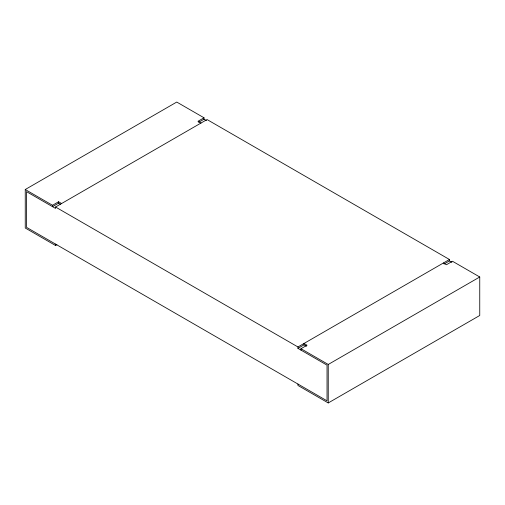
<?xml version="1.0" encoding="UTF-8"?>
<svg xmlns="http://www.w3.org/2000/svg" width="505" height="505" viewBox="0 0 505 505"><rect width="100%" height="100%" fill="white"/><g stroke="black" fill="none" stroke-linecap="round" stroke-linejoin="round"><path stroke-width="0.76" d="M56.913 244.717L55.55 245.506L25.25 228.007L25.25 189.52L176.75 102.054L204.02 117.798L204.02 119.199L198.635 122.311M25.25 189.52L52.52 205.27L58.58 201.766L61.61 203.515M204.02 117.798L197.96 121.301L200.99 123.05M60.398 204.216L58.58 203.168L52.52 206.665L52.52 205.27M55.55 207.018L297.95 346.967L297.95 348.362L327.038 365.159L327.038 400.844L26.462 227.307L26.462 191.622L55.55 208.413L55.55 207.018L207.05 119.546L449.45 259.494L449.45 260.896L444.065 264.008M297.95 346.967L449.45 259.494M297.95 348.362L304.01 344.865L306.434 346.266M300.98 350.116L300.98 348.715L307.04 345.218L304.01 343.463L304.01 344.865M300.98 348.715L328.25 364.459L479.75 276.993L479.75 315.48L328.25 402.946L297.95 385.454L297.95 384.052M479.75 276.993L452.48 261.249L446.42 264.746L443.39 262.998M204.02 119.199L206.444 120.6M449.45 260.896L451.874 262.297M328.25 364.459L328.25 402.946M58.58 201.766L58.58 203.168M55.55 244.104L55.55 245.506"/></g></svg>
